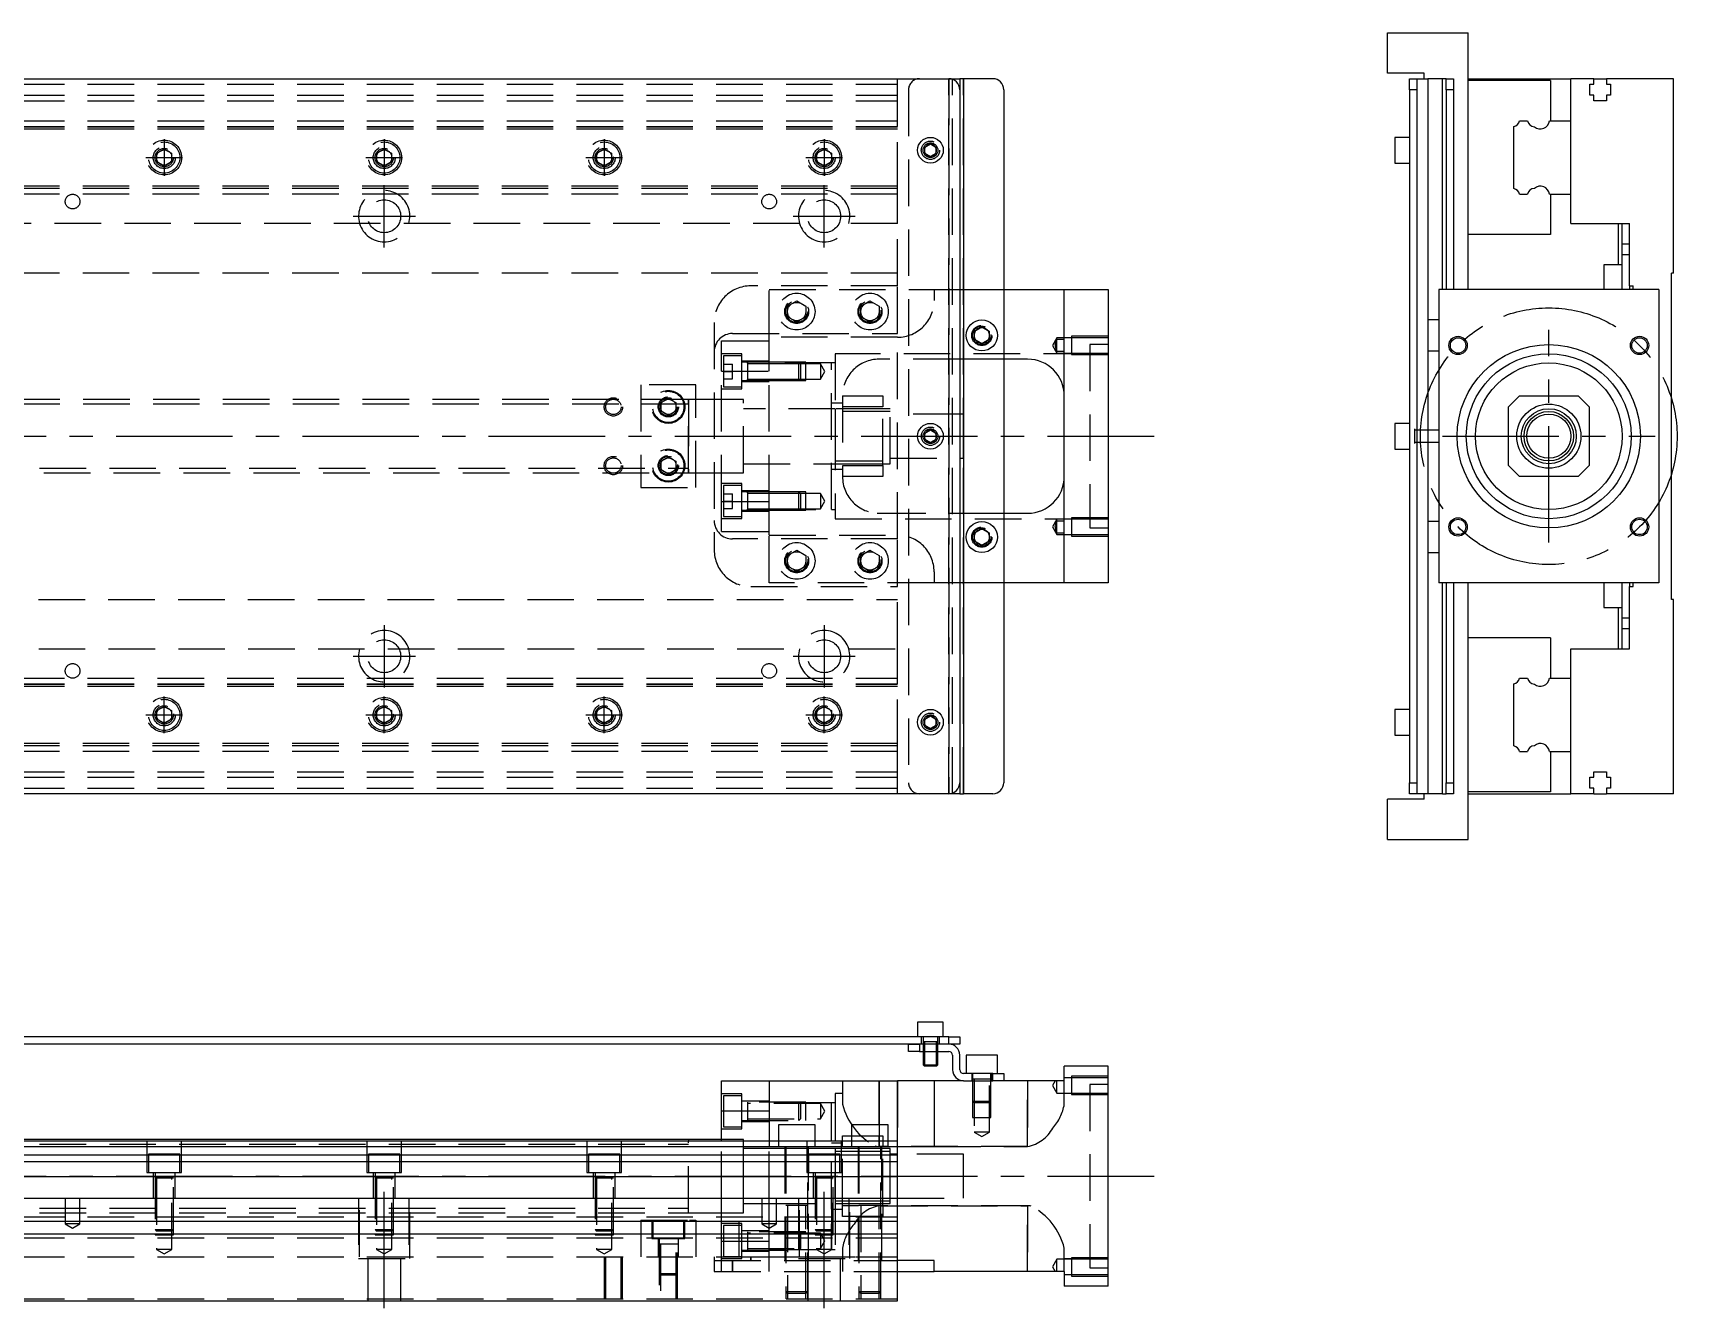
# Model space of a CAD drawing. Extents: x -13 to 870, y -272 to 112.
# Drawn here: x 421.2 to 869.7, y -237.8 to 110 of the extents above; entities that cross this region are included whole.
import ezdxf

# ---------------------------------------------------------------- set-up
doc = ezdxf.new("R2010")
doc.units = 0
doc.linetypes.add('CENTER', pattern=[50.8, 31.75, -6.35, 6.35, -6.35])
doc.linetypes.add('DASHED', pattern=[19.05, 12.7, -6.35])
doc.layers.get('0').update_dxf_attribs({"linetype": 'CONTINUOUS'})
doc.layers.add('CENTER', color=1, linetype='CENTER')

msp = doc.modelspace()

# ---------------------------------------------------------------- linework, layer by layer
at = {"color": 7, "linetype": 'CONTINUOUS'}
for p, q in [((790.65, 110), (812.65, 110)), ((790.65, 99), (790.65, 110)), ((812.65, 40), (812.65, 110)), ((800.65, 99), (790.65, 99)), ((800.65, 97.5), (800.65, 99)), ((3, 97.5), (671, 97.5)), ((671, 97.5), (674, 97.5)), ((674, 97.5), (674, 94.5)), ((675, 97.5), (674, 97.5)), ((674, 94.5), (674, -94.5)), ((675, 97.5), (675, -97.5)), ((683, 97.5), (675, 97.5)), ((686, 94.5), (686, -94.5)), ((796.65, 97.5), (798.65, 97.5)), ((796.65, 94.5), (796.65, 97.5)), ((798.65, 94.5), (796.65, 94.5)), ((796.65, 94.5), (796.65, -94.5)), ((798.65, 97.5), (801.65, 97.5)), ((798.65, 97.5), (798.65, 94.5)), ((798.65, 94.5), (798.65, -94.5)), ((801.65, 97.5), (801.65, 31.75)), ((805.65, 97.5), (801.65, 97.5)), ((805.65, 40), (805.65, 97.5)), ((806.65, 97.5), (805.65, 97.5)), ((806.65, 94.5), (806.65, 97.5)), ((806.65, 97.5), (808.65, 97.5)), ((808.65, 94.5), (806.65, 94.5)), ((806.65, 94.5), (806.65, 40)), ((808.65, 97.5), (808.65, 94.5)), ((808.65, 94.5), (808.65, 40)), ((812.65, 97.5), (840.65, 97.5)), ((835.15, 97), (812.65, 97)), ((835.15, 97), (835.15, 86)), ((840.65, 86), (840.65, 97.5)), ((846.95, 97.5), (840.65, 97.5)), ((845.8, 96), (846.95, 96)), ((845.8, 93), (845.8, 96)), ((846.95, 97.5), (850.35, 97.5)), ((846.95, 96), (846.95, 97.5)), ((850.35, 97.5), (850.35, 96)), ((868.65, 97.5), (850.35, 97.5)), ((850.35, 96), (851.5, 96)), ((851.5, 96), (851.5, 93)), ((868.65, 44.5), (868.65, 97.5)), ((846.95, 93), (845.8, 93)), ((846.95, 91.5), (846.95, 93)), ((850.35, 91.5), (846.95, 91.5)), ((850.35, 93), (850.35, 91.5)), ((851.5, 93), (850.35, 93)), ((826.689608, 86), (828.810392, 86)), ((834.831934, 86), (840.65, 86)), ((840.65, 66), (840.65, 86)), ((840.65, 66), (840.65, 86)), ((792.65, 81.5), (792.65, 78)), ((796.65, 81.5), (792.65, 81.5)), ((825.15, 67.539608), (825.15, 84.460392)), ((664.5, 78.866026), (666, 79.73205)), ((664.5, 77.133974), (664.5, 78.866026)), ((666, 76.26795), (664.5, 77.133974)), ((666, 79.73205), (667.5, 78.866026)), ((667.5, 77.133974), (666, 76.26795)), ((667.5, 78.866026), (667.5, 77.133974)), ((792.65, 78), (792.65, 74.5)), ((792.65, 74.5), (796.65, 74.5)), ((826.689608, 66), (828.810392, 66)), ((834.831934, 66), (840.65, 66)), ((835.15, 66), (835.15, 55)), ((840.65, 58), (840.65, 66)), ((835.15, 55), (812.65, 55)), ((840.65, 58), (856.65, 58)), ((853.65, 46.75), (853.65, 58)), ((854.65, 52.5), (854.65, 58)), ((856.65, 41), (856.65, 58)), ((854.65, 49.5), (854.65, 52.5)), ((854.65, 52.5), (856.65, 52.5)), ((856.65, 49.5), (854.65, 49.5)), ((854.65, 40), (854.65, 49.5)), ((849.65, 46.75), (849.65, 42.5)), ((854.65, 46.75), (849.65, 46.75)), ((849.65, 42.5), (849.65, 40)), ((856.65, 41), (857.65, 41)), ((856.65, 41), (856.65, 40)), ((857.65, 40), (857.65, 41)), ((868.65, 44.5), (868.15, 44.5)), ((868.15, -44.5), (868.15, 44.5)), ((686, 40), (702.5, 40)), ((702.5, 40), (714.5, 40)), ((702.5, -40), (702.5, 40)), ((714.5, 40), (714.5, -40)), ((804.65, 40), (804.65, -40)), ((864.65, 40), (804.65, 40)), ((864.65, 40), (864.65, -40)), ((801.65, 31.75), (801.65, 27.5)), ((804.65, 31.75), (801.65, 31.75)), ((678, 28.6547), (680, 29.809402)), ((678, 26.3453), (678, 28.6547)), ((680, 29.809402), (682, 28.6547)), ((682, 28.6547), (682, 26.3453)), ((801.65, 27.5), (801.65, 23.25)), ((680, 25.190598), (678, 26.3453)), ((682, 26.3453), (680, 25.190598)), ((801.65, 23.25), (801.65, -23.25)), ((801.65, 23.25), (804.65, 23.25)), ((692.5, 21), (686, 21)), ((826.65, 11), (823.65, 8)), ((826.65, 11), (842.65, 11)), ((845.65, 8), (842.65, 11)), ((823.65, -8), (823.65, 8)), ((845.65, 8), (845.65, -8)), ((664.5, 0.866026), (666, 1.73205)), ((664.5, -0.866026), (664.5, 0.866026)), ((666, 1.73205), (667.5, 0.866026)), ((667.5, 0.866026), (667.5, -0.866026)), ((792.65, 3.5), (792.65, 0)), ((796.65, 3.5), (792.65, 3.5)), ((798.05, 2.000006), (798.05, 1.41499)), ((798.05, 2.000006), (798.05, 0)), ((798.05, 2.000006), (798.05, -2.000006)), ((798.64998, 1.65), (798.05, 1.65)), ((798.05, 1.41499), (798.05, 0)), ((800.65, 1.65), (798.65, 1.65)), ((804.65, 1.65), (800.65002, 1.65)), ((666, -1.73205), (664.5, -0.866026)), ((667.5, -0.866026), (666, -1.73205)), ((792.65, 0), (792.65, -3.5)), ((792.65, -3.5), (796.65, -3.5)), ((798.05, 0), (798.05, -1.413444)), ((798.05, -1.413444), (798.05, -2.000006)), ((798.05, -1.65), (798.64998, -1.65)), ((798.65, -1.65), (800.65, -1.65)), ((800.65002, -1.65), (804.65, -1.65)), ((823.65, -8), (826.65, -11)), ((842.65, -11), (845.65, -8)), ((842.65, -11), (826.65, -11)), ((686, -21), (692.5, -21)), ((678, -26.3453), (680, -25.190598)), ((678, -28.6547), (678, -26.3453)), ((680, -25.190598), (682, -26.3453)), ((682, -26.3453), (682, -28.6547)), ((801.65, -23.25), (801.65, -27.5)), ((804.65, -23.25), (801.65, -23.25)), ((680, -29.809402), (678, -28.6547)), ((682, -28.6547), (680, -29.809402)), ((801.65, -27.5), (801.65, -31.75)), ((801.65, -31.75), (801.65, -97.5)), ((801.65, -31.75), (804.65, -31.75)), ((702.5, -40), (686, -40)), ((714.5, -40), (702.5, -40)), ((864.65, -40), (804.65, -40)), ((805.65, -97.5), (805.65, -40)), ((806.65, -40), (806.65, -94.5)), ((808.65, -40), (808.65, -94.5)), ((812.65, -110), (812.65, -40)), ((849.65, -40), (849.65, -42.5)), ((854.65, -49.5), (854.65, -40)), ((856.65, -40), (856.65, -41)), ((857.65, -41), (857.65, -40)), ((849.65, -42.5), (849.65, -46.75)), ((856.65, -58), (856.65, -41)), ((856.65, -41), (857.65, -41)), ((868.65, -44.5), (868.15, -44.5)), ((868.65, -97.5), (868.65, -44.5)), ((849.65, -46.75), (854.65, -46.75)), ((853.65, -58), (853.65, -46.75)), ((854.65, -49.5), (856.65, -49.5)), ((854.65, -52.5), (854.65, -49.5)), ((856.65, -52.5), (854.65, -52.5)), ((854.65, -58), (854.65, -52.5)), ((835.15, -55), (812.65, -55)), ((835.15, -55), (835.15, -66)), ((840.65, -66), (840.65, -58)), ((840.65, -58), (856.65, -58)), ((826.689608, -66), (828.810392, -66)), ((834.831934, -66), (840.65, -66)), ((840.65, -86), (840.65, -66)), ((840.65, -86), (840.65, -66)), ((825.15, -84.460392), (825.15, -67.539608)), ((792.65, -74.5), (792.65, -78)), ((796.65, -74.5), (792.65, -74.5)), ((664.5, -77.133974), (666, -76.26795)), ((664.5, -78.866026), (664.5, -77.133974)), ((666, -79.73205), (664.5, -78.866026)), ((666, -76.26795), (667.5, -77.133974)), ((667.5, -78.866026), (666, -79.73205)), ((667.5, -77.133974), (667.5, -78.866026)), ((792.65, -78), (792.65, -81.5)), ((792.65, -81.5), (796.65, -81.5)), ((826.689608, -86), (828.810392, -86)), ((834.831934, -86), (840.65, -86)), ((835.15, -86), (835.15, -97)), ((840.65, -97.5), (840.65, -86)), ((845.8, -93), (846.95, -93)), ((845.8, -96), (845.8, -93)), ((846.95, -91.5), (850.35, -91.5)), ((846.95, -93), (846.95, -91.5)), ((850.35, -91.5), (850.35, -93)), ((850.35, -93), (851.5, -93)), ((851.5, -93), (851.5, -96)), ((671, -97.5), (3, -97.5)), ((674, -97.5), (671, -97.5)), ((674, -94.5), (674, -97.5)), ((674, -97.5), (675, -97.5)), ((683, -97.5), (675, -97.5)), ((796.65, -94.5), (798.65, -94.5)), ((796.65, -97.5), (796.65, -94.5)), ((798.65, -97.5), (796.65, -97.5)), ((798.65, -94.5), (798.65, -97.5)), ((801.65, -97.5), (798.65, -97.5)), ((800.65, -99), (800.65, -97.5)), ((805.65, -97.5), (801.65, -97.5)), ((805.65, -97.5), (806.65, -97.5)), ((806.65, -97.5), (806.65, -94.5)), ((806.65, -94.5), (808.65, -94.5)), ((808.65, -97.5), (806.65, -97.5)), ((808.65, -94.5), (808.65, -97.5)), ((835.15, -97), (812.65, -97)), ((812.65, -97.5), (840.65, -97.5)), ((846.95, -97.5), (840.65, -97.5)), ((846.95, -96), (845.8, -96)), ((846.95, -97.5), (846.95, -96)), ((846.95, -97.5), (850.35, -97.5)), ((850.35, -96), (850.35, -97.5)), ((851.5, -96), (850.35, -96)), ((868.65, -97.5), (850.35, -97.5)), ((790.65, -110), (790.65, -99)), ((800.65, -99), (790.65, -99)), ((790.65, -110), (812.65, -110)), ((669.5, -159.79), (662.5, -159.79)), ((662.5, -159.79), (662.5, -163.79)), ((669.5, -163.79), (669.5, -159.79)), ((671, -163.79), (412, -163.79)), ((663, -165.79), (412, -165.79)), ((660, -167.79), (660, -165.79)), ((663, -165.79), (663, -167.79)), ((671, -165.79), (663, -165.79)), ((671, -165.79), (663, -165.79)), ((671, -165.79), (671, -163.79)), ((671, -163.79), (674, -163.79)), ((674, -165.79), (671, -165.79)), ((674, -163.79), (674, -165.79)), ((663, -167.79), (660, -167.79)), ((663, -167.79), (671, -167.79)), ((664, -167.79002), (664, -171.44)), ((664.35, -167.79002), (664.35, -171.79)), ((667.65, -171.79), (667.65, -167.79002)), ((668, -171.44), (668, -167.79002)), ((672, -168.79), (672, -172.79)), ((674, -172.79), (674, -168.79)), ((684.25, -168.79), (675.75, -168.79)), ((675.75, -168.79), (675.75, -173.79)), ((684.25, -173.79), (684.25, -168.79)), ((664, -171.44), (668, -171.44)), ((664, -171.44), (664.35, -171.79)), ((667.65, -171.79), (664.35, -171.79)), ((667.65, -171.79), (668, -171.44)), ((683, -173.79), (675, -173.79)), ((683, -175.79), (683, -173.79)), ((683, -173.79), (686, -173.79)), ((686, -173.79), (686, -175.79)), ((702.5, -175.79), (702.5, -171.79)), ((714.5, -171.79), (702.5, -171.79)), ((714.5, -231.79), (714.5, -171.79)), ((609, -184.00658), (609, -175.79)), ((609, -175.79), (622, -175.79)), ((622, -175.79), (657, -175.79)), ((622, -175.79), (622, -192.29)), ((657, -192.29), (657, -175.79)), ((667, -175.79), (657, -175.79)), ((675, -175.79), (667, -175.79)), ((667, -175.79), (667, -193.79)), ((675, -175.79), (683, -175.79)), ((686, -175.79), (683, -175.79)), ((702.5, -175.79), (686, -175.79)), ((609, -184.00658), (622, -184.00658)), ((609, -192.29), (609, -184.00658)), ((634.5, -187.79), (624.5, -187.79)), ((624.5, -187.79), (624.5, -192.29)), ((634.5, -192.29), (634.5, -187.79)), ((654.5, -187.79), (644.5, -187.79)), ((644.5, -187.79), (644.5, -192.29)), ((654.5, -192.29), (654.5, -187.79)), ((600, -191.79), (411.5, -191.79)), ((657, -192.29), (411.5, -192.29)), ((600, -191.79), (599.995, -191.79)), ((600, -191.789994), (600, -192.29)), ((609, -191.79), (600, -191.79)), ((600.005, -191.79), (600, -191.79)), ((657, -235.79), (657, -192.29)), ((657, -193.829608), (411.5, -193.829608)), ((411.5, -195.950392), (657, -195.950392)), ((640, -194.289994), (640, -209.290006)), ((642, -195.04), (640, -195.04)), ((646.5, -195.04), (642, -195.04)), ((652.5, -195.04), (646.5, -195.04)), ((653, -195.04), (652.5, -195.04)), ((655, -195.04), (653, -195.04)), ((667, -193.79), (657, -193.79)), ((657, -197.860532), (411.5, -197.860532)), ((640, -201.79), (640, -209.290006)), ((657, -201.971934), (411.5, -201.971934)), ((17, -207.79), (657, -207.79)), ((640, -208.54), (655, -208.54)), ((17, -214.09), (657, -214.09)), ((17, -217.49), (657, -217.49)), ((627, -217.36767), (626.5, -217.36767)), ((667, -224.79), (657, -224.79)), ((657, -227.79), (667, -227.79)), ((667, -227.79), (667, -224.79)), ((702.5, -227.79), (667, -227.79)), ((702.5, -227.79), (702.5, -231.79)), ((714.5, -231.79), (702.5, -231.79)), ((17, -235.79), (657, -235.79))]:
    msp.add_line(p, q, dxfattribs=at)
at = {"color": 3, "linetype": 'DASHED'}
for p, q in [((17, 96), (657, 96)), ((657, 86), (657, 97.5)), ((660, 94.5), (660, -94.5)), ((671, -97.5), (671, 97.5)), ((671, 97.5), (671, -97.5)), ((672, -97.5), (672, 97.5)), ((675, -97.5), (675, 97.5)), ((17, 93), (657, 93)), ((17, 91.5), (657, 91.5)), ((17, 86), (657, 86)), ((657, 84.460392), (657, 86)), ((17, 84.460392), (657, 84.460392)), ((17, 84.403994), (657, 84.403994)), ((17, 83.8), (657, 83.8)), ((657, 67.539608), (657, 84.460392)), ((454.5, 76), (454.534018, 76.411016)), ((455, 77.1547), (457, 78.309402)), ((455, 74.8453), (455, 77.1547)), ((457, 78.309402), (459, 77.1547)), ((459, 77.1547), (459, 74.8453)), ((514.5, 76), (514.534018, 76.411016)), ((515, 77.1547), (517, 78.309402)), ((515, 74.8453), (515, 77.1547)), ((517, 78.309402), (519, 77.1547)), ((519, 77.1547), (519, 74.8453)), ((575, 77.1547), (577, 78.309402)), ((575, 74.8453), (575, 77.1547)), ((577, 78.309402), (579, 77.1547)), ((579, 77.1547), (579, 74.8453)), ((579.483582, 76.286038), (579.5, 76)), ((634.5, 76), (634.534018, 76.411016)), ((635, 77.1547), (637, 78.309402)), ((635, 74.8453), (635, 77.1547)), ((637, 78.309402), (639, 77.1547)), ((639, 77.1547), (639, 74.8453)), ((667.973226, 78.326156), (668, 78)), ((457, 73.690598), (455, 74.8453)), ((459, 74.8453), (457, 73.690598)), ((517, 73.690598), (515, 74.8453)), ((519, 74.8453), (517, 73.690598)), ((577, 73.690598), (575, 74.8453)), ((579, 74.8453), (577, 73.690598)), ((637, 73.690598), (635, 74.8453)), ((639, 74.8453), (637, 73.690598)), ((657, 68.2), (17, 68.2)), ((657, 67.596006), (17, 67.596006)), ((657, 67.539608), (17, 67.539608)), ((657, 66), (657, 67.539608)), ((657, 66), (17, 66)), ((657, 58), (657, 66)), ((630.291796, 58), (403.708204, 58)), ((657, 58), (643.708204, 58)), ((657, 41), (657, 58)), ((657, 44.5), (22.640312, 44.5)), ((657, 41), (617, 41)), ((657, 28), (657, 41)), ((622, 27), (622, 40)), ((622, 40), (667, 40)), ((627, 35.443376), (629.5, 36.886752)), ((629.5, 36.886752), (632, 35.443376)), ((647, 35.443376), (649.5, 36.886752)), ((649.5, 36.886752), (652, 35.443376)), ((667, 40), (667, 37)), ((667, 40), (674, 40)), ((674, 40), (686, 40)), ((626.5, 34), (626.520026, 34.346056)), ((627, 32.556624), (627, 35.443376)), ((629.5, 31.113248), (627, 32.556624)), ((632, 32.556624), (629.5, 31.113248)), ((632, 35.443376), (632, 32.556624)), ((647, 32.556624), (647, 35.443376)), ((649.5, 31.113248), (647, 32.556624)), ((652, 32.556624), (649.5, 31.113248)), ((652, 35.443376), (652, 32.556624)), ((652.477798, 34.364306), (652.5, 34)), ((607, 31), (607, -31)), ((612, 28), (657, 28)), ((657, 27), (622, 27)), ((622, 17.78342), (622, 27)), ((657, -28), (657, 28)), ((682.483582, 27.786038), (682.5, 27.5)), ((704.5, 27.248732), (704.5, 22.248742)), ((714.5, 27.248732), (704.5, 27.248732)), ((609, 17.78342), (609, 26)), ((609, 26), (622, 26)), ((614.5, 22.42767), (609, 22.42767)), ((614.5, 12.92767), (614.5, 22.42767)), ((622, 17.78342), (622, 26)), ((640, 22.5), (640, -22.5)), ((709.5, 22.5), (640, 22.5)), ((700.5, 26.848738), (699.287564, 24.748738)), ((699.287564, 24.748738), (700.5, 22.648738)), ((700.016436, 24.911344), (700.060666, 25.226886)), ((700.060666, 25.226886), (700.163852, 25.611128)), ((700.163852, 25.611128), (700.302956, 25.985522)), ((700.302956, 25.985522), (700.5, 26.435254)), ((704.5, 26.848738), (700.5, 26.848738)), ((700.5, 26.435254), (700.5, 26.848738)), ((700.5, 23.06222), (700.5, 26.435794)), ((700.5, 26.435254), (702.5, 26.435254)), ((700.5, 22.648738), (700.5, 23.06222)), ((702.5, 23.06222), (700.5, 23.06222)), ((700.5, 22.648738), (704.5, 22.648738)), ((714.5, 26.848738), (704.5, 26.848738)), ((704.5, 22.648738), (714.5, 22.648738)), ((709.5, 25), (709.5, -25)), ((714.5, 25), (709.5, 25)), ((609.5, 21.92767), (609.5, 13.42767)), ((614.5, 21.92767), (609.5, 21.92767)), ((609.5, 19.67767), (612, 19.67767)), ((612, 17.67767), (612, 19.67767)), ((622, 20.42767), (614.5, 20.42767)), ((616.105, 20.17767), (614.5, 20.17767)), ((621.99998, 20.17767), (616.095, 20.17767)), ((616.1, 20.177674), (616.1, 15.177664)), ((616.1, 20.177674), (616.1, 15.177664)), ((616.1, 20.177674), (616.1, 15.177664)), ((616.1, 20.17767), (616.1, 19.92022)), ((616.1, 19.920202), (616.1, 20.17767)), ((616.1, 19.92022), (616.1, 15.435068)), ((621.99998, 19.77767), (616.1, 19.77767)), ((630.1, 20.17767), (622, 20.17767)), ((630.1, 20.177664), (622, 20.177664)), ((639, 20), (622, 20)), ((639, 20), (622, 20)), ((630.5, 19.77767), (622, 19.77767)), ((630.5, 19.77767), (622, 19.77767)), ((630.1, 15.17767), (630.1, 20.17767)), ((630.5, 19.77767), (630.1, 20.17767)), ((632, 20.177664), (630.10002, 20.177664)), ((630.5, 19.77767), (630.5, 15.57767)), ((632, 19.77767), (630.50002, 19.77767)), ((632, 15.177674), (632, 20.177664)), ((636, 19.77767), (632, 19.77767)), ((636, 19.77767), (636, 15.57767)), ((637.212436, 17.67767), (636, 19.77767)), ((639, -20), (639, 20)), ((640, 20), (639, 20)), ((674, 21), (652, 21)), ((686, 21), (674, 21)), ((704.5, 22.248742), (714.5, 22.248742)), ((602, 14), (587, 14)), ((587, 14), (587, -14)), ((602, -14), (602, 14)), ((609, -17.78342), (609, 17.78342)), ((609, 17.78342), (622, 17.78342)), ((609.5, 17.67767), (612, 17.67767)), ((609.5, 15.67767), (612, 15.67767)), ((612, 15.67767), (612, 17.67767)), ((614.5, 15.17767), (616.105, 15.17767)), ((614.5, 14.92767), (622, 14.92767)), ((616.095, 15.17767), (621.99998, 15.17767)), ((616.1, 15.57767), (621.99998, 15.57767)), ((616.1, 15.17767), (616.1, 15.435118)), ((616.1, 15.435068), (616.1, 15.17767)), ((622, -17.78342), (622, 17.78342)), ((622, -17.78342), (622, 17.78342)), ((622, 15.57767), (630.5, 15.57767)), ((622, 15.57767), (630.5, 15.57767)), ((622, 15.177674), (630.1, 15.177674)), ((622, 15.17767), (630.1, 15.17767)), ((630.1, 15.17767), (630.5, 15.57767)), ((630.10002, 15.177674), (632, 15.177674)), ((630.50002, 15.57767), (632, 15.57767)), ((632, 15.57767), (636, 15.57767)), ((636, 15.57767), (637.212436, 17.67767)), ((600.005, 10), (367.00002, 10)), ((592.5, 9.1547), (594.5, 10.309402)), ((592.5, 6.8453), (592.5, 9.1547)), ((594.5, 10.309402), (596.5, 9.1547)), ((596.5, 9.1547), (596.5, 6.8453)), ((609, 10), (599.995, 10)), ((600, 10.000006), (600, -10.000006)), ((600, 10.000006), (600, -10.000006)), ((600, -10), (600, 10)), ((600, 10), (600, 8.95261)), ((609, 12.92767), (614.5, 12.92767)), ((615, 10), (609, 10)), ((615, 10), (609, 10)), ((609.5, 13.42767), (614.5, 13.42767)), ((615, -10), (615, 10)), ((615, -10), (615, 10)), ((642, 9), (639, 9)), ((642, 11), (653, 11)), ((642, 11), (642, -11)), ((653, 11), (653, 8)), ((600, 8.75), (42, 8.75)), ((592, 8), (592.018502, 8.303588)), ((594.5, 5.690598), (592.5, 6.8453)), ((596.5, 6.8453), (594.5, 5.690598)), ((640.005, 7.5), (615, 7.5)), ((639.995, 7.5), (615, 7.5)), ((653, 7.5), (639.995, 7.5)), ((640.005, 7.5), (639.995, 7.5)), ((640, 7.500006), (640, -7.500006)), ((655, 6.75), (640, 6.75)), ((653, 7.5), (640.005, 7.5)), ((653, 8), (642, 8)), ((653, -8), (653, 8)), ((655, 7.5), (653, 7.5)), ((655, -7.5), (655, 7.5)), ((674, 6), (655, 6)), ((675, 6), (674, 6)), ((675, -6), (675, 6)), ((664, 0), (664.030168, 0.346066)), ((42, -8.75), (600, -8.75)), ((592.5, -6.8453), (594.5, -5.690598)), ((592.5, -9.1547), (592.5, -6.8453)), ((594.5, -5.690598), (596.5, -6.8453)), ((596.5, -6.8453), (596.5, -9.1547)), ((596.983582, -7.713962), (597, -8)), ((600, -8.95261), (600, -9.999498)), ((615, -7.5), (640.005, -7.5)), ((615, -7.5), (639.995, -7.5)), ((639.995, -7.5), (653, -7.5)), ((639.995, -7.5), (640.005, -7.5)), ((640, -6.75), (655, -6.75)), ((640.005, -7.5), (653, -7.5)), ((642, -8), (653, -8)), ((653, -7.5), (655, -7.5)), ((653, -8), (653, -11)), ((655, -6), (674, -6)), ((674, -6), (675, -6)), ((367.00002, -10), (600.005, -10)), ((594.5, -10.309402), (592.5, -9.1547)), ((596.5, -9.1547), (594.5, -10.309402)), ((599.995, -10), (609, -10)), ((600, -9.999498), (600, -10)), ((609, -10), (615, -10)), ((609, -10), (615, -10)), ((614.5, -12.92767), (609, -12.92767)), ((609.5, -13.42767), (609.5, -21.92767)), ((614.5, -13.42767), (609.5, -13.42767)), ((614.5, -22.42767), (614.5, -12.92767)), ((639, -9), (642, -9)), ((653, -11), (642, -11)), ((587, -14), (602, -14)), ((609, -17.78342), (622, -17.78342)), ((609, -26), (609, -17.78342)), ((609.5, -15.67767), (612, -15.67767)), ((609.5, -17.67767), (612, -17.67767)), ((612, -17.67767), (612, -15.67767)), ((612, -19.67767), (612, -17.67767)), ((622, -14.92767), (614.5, -14.92767)), ((616.105, -15.17767), (614.5, -15.17767)), ((621.99998, -15.17767), (616.095, -15.17767)), ((616.1, -15.177664), (616.1, -20.177674)), ((616.1, -15.177664), (616.1, -20.177674)), ((616.1, -15.17767), (616.1, -15.435118)), ((616.1, -15.435136), (616.1, -15.17767)), ((616.1, -15.435118), (616.1, -19.920272)), ((621.99998, -15.57767), (616.1, -15.57767)), ((630.1, -15.17767), (622, -15.17767)), ((630.1, -15.177674), (622, -15.177674)), ((630.5, -15.57767), (622, -15.57767)), ((630.5, -15.57767), (622, -15.57767)), ((622, -26), (622, -17.78342)), ((622, -27), (622, -17.78342)), ((630.1, -20.17767), (630.1, -15.17767)), ((630.5, -15.57767), (630.1, -15.17767)), ((632, -15.177674), (630.10002, -15.177674)), ((630.5, -15.57767), (630.5, -19.77767)), ((632, -15.57767), (630.50002, -15.57767)), ((632, -20.177664), (632, -15.177674)), ((636, -15.57767), (632, -15.57767)), ((636, -15.57767), (636, -19.77767)), ((637.212436, -17.67767), (636, -15.57767)), ((636, -19.77767), (637.212436, -17.67767)), ((609.5, -19.67767), (612, -19.67767)), ((609.5, -21.92767), (614.5, -21.92767)), ((614.5, -20.17767), (616.105, -20.17767)), ((614.5, -20.42767), (622, -20.42767)), ((616.095, -20.17767), (621.99998, -20.17767)), ((616.1, -19.77767), (621.99998, -19.77767)), ((616.1, -20.17767), (616.1, -19.92022)), ((616.1, -19.920272), (616.1, -20.17767)), ((622, -19.77767), (630.5, -19.77767)), ((622, -19.77767), (630.5, -19.77767)), ((622, -20), (639, -20)), ((622, -20), (639, -20)), ((622, -20.177664), (630.1, -20.177664)), ((622, -20.17767), (630.1, -20.17767)), ((630.1, -20.17767), (630.5, -19.77767)), ((630.10002, -20.177664), (632, -20.177664)), ((630.50002, -19.77767), (632, -19.77767)), ((632, -19.77767), (636, -19.77767)), ((639, -20), (640, -20)), ((651.477666, -20.98635), (652, -21)), ((652, -21), (674, -21)), ((674, -21), (686, -21)), ((704.5, -22.248742), (704.5, -27.248732)), ((714.5, -22.248742), (704.5, -22.248742)), ((609, -22.42767), (614.5, -22.42767)), ((609, -26), (622, -26)), ((640, -22.5), (709.5, -22.5)), ((700.5, -22.648738), (699.287564, -24.748738)), ((699.287564, -24.748738), (700.5, -26.848738)), ((700.016436, -24.586132), (700.060666, -24.27059)), ((700.060666, -24.27059), (700.163852, -23.886348)), ((700.163852, -23.886348), (700.302956, -23.511954)), ((700.302956, -23.511954), (700.5, -23.06222)), ((704.5, -22.648738), (700.5, -22.648738)), ((700.5, -23.06222), (700.5, -22.648738)), ((700.5, -26.435254), (700.5, -23.06168)), ((700.5, -23.06222), (702.5, -23.06222)), ((700.5, -26.848738), (700.5, -26.435254)), ((702.5, -26.435254), (700.5, -26.435254)), ((700.5, -26.848738), (704.5, -26.848738)), ((714.5, -22.648738), (704.5, -22.648738)), ((704.5, -26.848738), (714.5, -26.848738)), ((709.5, -25), (714.5, -25)), ((657, -28), (612, -28)), ((622, -27), (657, -27)), ((622, -40), (622, -27)), ((627, -32.556624), (629.5, -31.113248)), ((629.5, -31.113248), (632, -32.556624)), ((647, -32.556624), (649.5, -31.113248)), ((649.5, -31.113248), (652, -32.556624)), ((657, -41), (657, -28)), ((682.483582, -27.213962), (682.5, -27.5)), ((704.5, -27.248732), (714.5, -27.248732)), ((627, -35.443376), (627, -32.556624)), ((629.5, -36.886752), (627, -35.443376)), ((632, -35.443376), (629.5, -36.886752)), ((632, -32.556624), (632, -35.443376)), ((632.477798, -33.635694), (632.5, -34)), ((647, -35.443376), (647, -32.556624)), ((649.5, -36.886752), (647, -35.443376)), ((652, -35.443376), (649.5, -36.886752)), ((652, -32.556624), (652, -35.443376)), ((652.477798, -33.635694), (652.5, -34)), ((667, -40), (622, -40)), ((667, -37), (667, -40)), ((674, -40), (667, -40)), ((686, -40), (674, -40)), ((22.640312, -44.5), (657, -44.5)), ((617, -41), (657, -41)), ((657, -58), (657, -41)), ((403.708204, -58), (630.291796, -58)), ((643.708204, -58), (657, -58)), ((657, -66), (657, -58)), ((17, -66), (657, -66)), ((657, -67.539608), (657, -66)), ((17, -67.539608), (657, -67.539608)), ((17, -67.596006), (657, -67.596006)), ((17, -68.2), (657, -68.2)), ((657, -84.460392), (657, -67.539608)), ((455, -74.8453), (457, -73.690598)), ((455, -77.1547), (455, -74.8453)), ((457, -73.690598), (459, -74.8453)), ((459, -74.8453), (459, -77.1547)), ((459.483582, -75.713962), (459.5, -76)), ((515, -74.8453), (517, -73.690598)), ((515, -77.1547), (515, -74.8453)), ((517, -73.690598), (519, -74.8453)), ((519, -74.8453), (519, -77.1547)), ((519.483582, -75.713962), (519.5, -76)), ((574.5, -76), (574.534018, -75.588984)), ((575, -74.8453), (577, -73.690598)), ((575, -77.1547), (575, -74.8453)), ((577, -73.690598), (579, -74.8453)), ((579, -74.8453), (579, -77.1547)), ((635, -74.8453), (637, -73.690598)), ((635, -77.1547), (635, -74.8453)), ((637, -73.690598), (639, -74.8453)), ((639, -74.8453), (639, -77.1547)), ((639.483582, -75.713962), (639.5, -76)), ((457, -78.309402), (455, -77.1547)), ((459, -77.1547), (457, -78.309402)), ((517, -78.309402), (515, -77.1547)), ((519, -77.1547), (517, -78.309402)), ((577, -78.309402), (575, -77.1547)), ((579, -77.1547), (577, -78.309402)), ((637, -78.309402), (635, -77.1547)), ((639, -77.1547), (637, -78.309402)), ((667.973226, -77.673844), (668, -78)), ((657, -83.8), (17, -83.8)), ((657, -84.403994), (17, -84.403994)), ((657, -84.460392), (17, -84.460392)), ((657, -86), (657, -84.460392)), ((657, -86), (17, -86)), ((657, -97.5), (657, -86)), ((17, -91.5), (657, -91.5)), ((17, -93), (657, -93)), ((17, -96), (657, -96)), ((660, -165.79), (663, -165.79)), ((663.5, -163.79), (663.5, -165.79)), ((668.000006, -165.19), (663.999994, -165.19)), ((668.000006, -165.19), (663.999994, -165.19)), ((668.000006, -165.19), (663.999994, -165.19)), ((664, -163.79), (664, -167.79)), ((664.35, -165.19), (664.35, -167.79)), ((667.65, -167.79), (667.65, -165.19)), ((668, -167.79), (668, -163.79)), ((668.5, -165.79), (668.5, -163.79)), ((677.25, -173.79), (677.25, -175.79)), ((677.500006, -173.79), (677.500006, -185.79)), ((682.499994, -185.79), (682.499994, -173.79)), ((682.75, -175.79), (682.75, -173.79)), ((704.5, -174.541268), (704.5, -179.541258)), ((714.5, -174.541268), (704.5, -174.541268)), ((614.5, -179.36233), (609, -179.36233)), ((614.5, -188.86233), (614.5, -179.36233)), ((640, -179.29), (640, -200.79)), ((642, -179.29), (640, -179.29)), ((642, -175.79), (642, -182.162214)), ((652, -187.79), (652, -175.79)), ((652, -175.79), (652, -187.79)), ((657, -175.79), (657, -192.29)), ((682.500006, -175.39), (677.499994, -175.39)), ((677.9, -175.39), (677.9, -189.79)), ((682.1, -189.79), (682.1, -175.39)), ((692.5, -175.79), (692.5, -193.712252)), ((692.5, -193.712252), (692.5, -175.79)), ((700.009982, -175.79), (699.287564, -177.041262)), ((699.287564, -177.041262), (700.5, -179.141262)), ((700.5, -179.141262), (700.5, -175.79)), ((700.5, -179.141262), (704.5, -179.141262)), ((704.5, -174.941262), (702.5, -174.941262)), ((702.5, -182.162214), (702.5, -175.79)), ((709.5, -179.29), (702.5, -179.29)), ((714.5, -174.941262), (704.5, -174.941262)), ((704.5, -179.141262), (714.5, -179.141262)), ((709.5, -176.79), (709.5, -226.79)), ((714.5, -176.79), (709.5, -176.79)), ((609.5, -179.86233), (609.5, -184.11233)), ((614.5, -179.86233), (609.5, -179.86233)), ((622, -181.36233), (614.5, -181.36233)), ((632, -181.612336), (614.5, -181.612336)), ((616.1, -181.61233), (616.1, -186.61233)), ((636, -182.01233), (616.1, -182.01233)), ((639, -181.79), (622, -181.79)), ((630.1, -184.11233), (630.1, -181.61233)), ((630.5, -182.01233), (630.1, -181.61233)), ((630.5, -182.01233), (630.5, -184.11233)), ((632, -186.612326), (632, -181.612336)), ((636, -182.01233), (636, -184.11233)), ((637.212436, -184.11233), (636, -182.01233)), ((639, -192.29), (639, -181.79)), ((640, -181.79), (639, -181.79)), ((677.5, -181.39), (682.5, -181.39)), ((677.5, -181.39), (677.9, -181.79)), ((682.1, -181.79), (677.9, -181.79)), ((682.1, -181.79), (682.5, -181.39)), ((704.5, -179.541258), (714.5, -179.541258)), ((609.5, -184.11233), (609.5, -188.36233)), ((614.5, -186.612326), (632, -186.612326)), ((614.5, -186.86233), (622, -186.86233)), ((616.1, -186.21233), (636, -186.21233)), ((630.1, -186.61233), (630.1, -184.11233)), ((630.1, -186.61233), (630.5, -186.21233)), ((630.5, -184.11233), (630.5, -186.21233)), ((636, -184.11233), (636, -186.21233)), ((636, -186.21233), (637.212436, -184.11233)), ((652, -187.79), (652, -190.79)), ((677.500006, -185.79), (682.499994, -185.79)), ((452.25, -192.29), (452.25, -200.79)), ((461.75, -200.79), (461.75, -192.29)), ((512.25, -192.29), (512.25, -200.79)), ((521.75, -200.79), (521.75, -192.29)), ((572.25, -192.29), (572.25, -200.79)), ((581.75, -200.79), (581.75, -192.29)), ((600, -191.790502), (600, -191.79)), ((600, -211.79), (600, -192.287168)), ((609, -188.86233), (614.5, -188.86233)), ((615, -191.79), (609, -191.79)), ((609, -207.79), (609, -192.29)), ((609.5, -188.36233), (614.5, -188.36233)), ((615, -192.29), (615, -191.79)), ((615, -201.79), (615, -192.29)), ((622, -192.29), (622, -193.79)), ((624.5, -192.29), (624.5, -193.79)), ((632.25, -192.29), (632.25, -200.79)), ((634.5, -193.79), (634.5, -192.29)), ((639, -210.79), (639, -192.29)), ((642, -192.79), (639, -192.79)), ((641.75, -200.79), (641.75, -192.29)), ((642, -190.79), (644.5, -190.79)), ((642, -192.29), (642, -190.79)), ((642, -193.79), (642, -192.29)), ((644.5, -190.79), (647, -190.79)), ((644.5, -192.29), (644.5, -193.79)), ((647, -190.79), (649.5, -190.79)), ((649.5, -190.79), (652, -190.79)), ((652, -190.79), (653, -190.79)), ((652, -193.712252), (652, -190.79)), ((652, -190.79), (652, -192.29)), ((652, -192.29), (652, -193.712252)), ((653, -190.79), (653, -192.29)), ((653, -192.29), (653, -193.79)), ((654.5, -193.79), (654.5, -192.29)), ((682.1, -189.79), (677.9, -189.79)), ((677.9, -189.79), (680, -191.002436)), ((680, -191.002436), (682.1, -189.79)), ((42, -193.04), (600, -193.04)), ((461.25, -195.79), (452.75, -195.79)), ((452.75, -195.79), (452.75, -200.79)), ((461.25, -200.79), (461.25, -195.79)), ((521.25, -195.79), (512.75, -195.79)), ((512.75, -195.79), (512.75, -200.79)), ((521.25, -200.79), (521.25, -195.79)), ((581.25, -195.79), (572.75, -195.79)), ((572.75, -195.79), (572.75, -200.79)), ((581.25, -200.79), (581.25, -195.79)), ((622, -194.29), (615, -194.29)), ((657, -193.79), (622, -193.79)), ((622, -207.79), (622, -193.79)), ((626.5, -194.29), (622, -194.29)), ((626.25, -193.79), (626.25, -224.79)), ((632.5, -194.29), (626.5, -194.29)), ((626.500006, -193.79), (626.500006, -235.29)), ((632.499994, -235.29), (632.499994, -193.79)), ((639, -194.29), (632.5, -194.29)), ((632.75, -224.79), (632.75, -193.79)), ((641.25, -195.79), (632.75, -195.79)), ((632.75, -195.79), (632.75, -200.79)), ((640, -194.29), (639, -194.29)), ((640, -194.29), (639.995, -194.29)), ((642, -194.29), (640, -194.29)), ((640.005, -194.29), (640, -194.29)), ((641.25, -200.79), (641.25, -195.79)), ((642, -209.79), (642, -193.79)), ((646.5, -194.29), (642, -194.29)), ((646.25, -193.79), (646.25, -224.79)), ((652.5, -194.29), (646.5, -194.29)), ((646.500006, -193.79), (646.500006, -235.29)), ((650.951654, -193.570384), (651.307618, -193.650138)), ((651.307618, -193.650138), (651.65068, -193.696404)), ((651.65068, -193.696404), (652, -193.712252)), ((652, -193.712252), (653, -193.712252)), ((692.5, -193.712252), (652, -193.712252)), ((652.499994, -235.29), (652.499994, -193.79)), ((653, -194.29), (652.5, -194.29)), ((652.75, -224.79), (652.75, -193.79)), ((653, -193.712252), (654.5, -193.712252)), ((653, -209.79), (653, -193.79)), ((655, -194.29), (653, -194.29)), ((654.5, -193.712252), (657, -193.712252)), ((655, -201.79), (655, -194.29)), ((657, -195.79), (655, -195.79)), ((657, -193.712252), (667, -193.712252)), ((675, -195.79), (657, -195.79)), ((667, -193.712252), (692.5, -193.712252)), ((675, -201.79), (675, -195.79)), ((452.25, -200.79), (461.75, -200.79)), ((454, -200.79), (454, -207.79)), ((454.500006, -200.79), (454.500006, -217.49)), ((459.499994, -217.49), (459.499994, -200.79)), ((460, -207.79), (460, -200.79)), ((512.25, -200.79), (521.75, -200.79)), ((514, -200.79), (514, -207.79)), ((514.500006, -200.79), (514.500006, -217.49)), ((519.499994, -217.49), (519.499994, -200.79)), ((520, -207.79), (520, -200.79)), ((572.25, -200.79), (581.75, -200.79)), ((574, -200.79), (574, -207.79)), ((574.500006, -200.79), (574.500006, -217.49)), ((579.499994, -217.49), (579.499994, -200.79)), ((580, -207.79), (580, -200.79)), ((615, -207.79), (615, -201.79)), ((632.25, -200.79), (641.75, -200.79)), ((634, -200.79), (634, -207.79)), ((634.500006, -200.79), (634.500006, -217.49)), ((639.499994, -217.49), (639.499994, -200.79)), ((640, -207.79), (640, -200.79)), ((655, -209.29), (655, -201.79)), ((675, -207.79), (675, -201.79)), ((459.500006, -202.39), (454.499994, -202.39)), ((454.9, -202.39), (454.9, -221.79)), ((459.1, -221.79), (459.1, -202.39)), ((519.500006, -202.39), (514.499994, -202.39)), ((514.9, -202.39), (514.9, -221.79)), ((519.1, -221.79), (519.1, -202.39)), ((579.500006, -202.39), (574.499994, -202.39)), ((574.9, -202.39), (574.9, -221.79)), ((579.1, -221.79), (579.1, -202.39)), ((639.500006, -202.39), (634.499994, -202.39)), ((634.9, -202.39), (634.9, -221.79)), ((639.1, -221.79), (639.1, -202.39)), ((42, -210.54), (600, -210.54)), ((430, -207.79), (430, -214.79)), ((434, -214.79), (434, -207.79)), ((510, -207.79), (510, -224.29)), ((510.291796, -223.79), (510.291796, -207.79)), ((523.708204, -207.79), (523.708204, -223.79)), ((524, -224.29), (524, -207.79)), ((609, -214.09), (609, -207.79)), ((615, -211.79), (615, -207.79)), ((615, -209.29), (622, -209.29)), ((620, -207.79), (620, -214.79)), ((622, -214.09), (622, -207.79)), ((622, -209.29), (640.005, -209.29)), ((624, -214.79), (624, -207.79)), ((632.500006, -209.79), (626.499994, -209.79)), ((627, -209.79), (627, -235.29)), ((630, -207.79), (630, -224.29)), ((630.291796, -223.79), (630.291796, -207.79)), ((632, -235.29), (632, -209.79)), ((639.995, -209.29), (653, -209.29)), ((640, -207.79), (640, -224.29)), ((640.005, -209.29), (653, -209.29)), ((642, -209.79), (646.39999, -209.79)), ((642, -212.79), (642, -209.79)), ((643.708204, -207.79), (643.708204, -223.79)), ((644, -224.29), (644, -207.79)), ((652.500006, -209.79), (646.499994, -209.79)), ((652.500006, -209.79), (646.499994, -209.79)), ((647, -209.79), (647, -235.29)), ((652, -235.29), (652, -209.79)), ((692.5, -209.867748), (652.562908, -209.867748)), ((652.562908, -209.867748), (692.5, -209.867748)), ((652.60001, -209.79), (653, -209.79)), ((653, -209.29), (655, -209.29)), ((653, -209.79), (653, -212.79)), ((657, -207.79), (675, -207.79)), ((692.5, -209.867748), (692.5, -227.79)), ((692.5, -227.79), (692.5, -209.867748)), ((692.847748, -209.883532), (692.5, -209.867748)), ((693.192382, -209.929862), (692.847748, -209.883532)), ((693.427222, -209.978996), (693.192382, -209.929862)), ((17, -212.94), (657, -212.94)), ((42, -211.79), (600, -211.79)), ((434, -214.79), (430, -214.79)), ((430, -214.79), (432, -215.9447)), ((432, -215.9447), (434, -214.79)), ((587, -213.79), (587, -214.09)), ((587, -213.79), (600.291796, -213.79)), ((587, -214.09), (587, -217.49)), ((590, -213.79), (590, -218.79)), ((590.25, -213.79), (590.25, -214.09)), ((590.25, -214.09), (590.25, -217.49)), ((598.75, -214.09), (598.75, -213.79)), ((598.75, -217.49), (598.75, -214.09)), ((599, -218.79), (599, -213.79)), ((599.995, -211.79), (600, -211.79)), ((600, -211.79), (600.291796, -211.79)), ((600, -211.79), (600.005, -211.79)), ((600.291796, -211.79), (609, -211.79)), ((600.291796, -213.79), (602, -213.79)), ((602, -213.79), (602, -214.09)), ((602, -214.09), (602, -217.49)), ((609, -211.79), (613.708204, -211.79)), ((609, -217.49), (609, -214.09)), ((614.5, -214.71767), (609, -214.71767)), ((609.5, -215.21767), (609.5, -217.49)), ((613.708204, -215.21767), (609.5, -215.21767)), ((613.708204, -211.79), (615, -211.79)), ((613.708204, -214.09), (613.708204, -217.49)), ((614.5, -215.21767), (613.708204, -215.21767)), ((614.5, -224.21767), (614.5, -214.71767)), ((624, -214.79), (620, -214.79)), ((620, -214.79), (622, -215.9447)), ((622, -217.49), (622, -214.09)), ((622, -215.9447), (624, -214.79)), ((639, -210.79), (642, -210.79)), ((639, -216.79), (639, -214.79)), ((653, -212.79), (642, -212.79)), ((17, -218.64), (657, -218.64)), ((454.5, -216.39), (459.5, -216.39)), ((454.5, -216.39), (454.9, -216.79)), ((454.500006, -217.49), (454.500006, -217.79)), ((454.500006, -217.79), (459.499994, -217.79)), ((459.1, -216.79), (454.9, -216.79)), ((459.1, -216.79), (459.5, -216.39)), ((459.499994, -217.79), (459.499994, -217.49)), ((514.5, -216.39), (519.5, -216.39)), ((514.5, -216.39), (514.9, -216.79)), ((514.500006, -217.49), (514.500006, -217.79)), ((514.500006, -217.79), (519.499994, -217.79)), ((519.1, -216.79), (514.9, -216.79)), ((519.1, -216.79), (519.5, -216.39)), ((519.499994, -217.79), (519.499994, -217.49)), ((574.5, -216.39), (579.5, -216.39)), ((574.5, -216.39), (574.9, -216.79)), ((574.500006, -217.49), (574.500006, -217.79)), ((574.500006, -217.79), (579.499994, -217.79)), ((579.1, -216.79), (574.9, -216.79)), ((579.1, -216.79), (579.5, -216.39)), ((579.499994, -217.79), (579.499994, -217.49)), ((587, -217.49), (587, -223.79)), ((590, -218.79), (599, -218.79)), ((590.25, -217.49), (590.25, -218.79)), ((591.75, -218.79), (591.75, -223.79)), ((592.000006, -218.79), (592.000006, -235.29)), ((596.999994, -235.29), (596.999994, -218.79)), ((597.25, -223.79), (597.25, -218.79)), ((598.75, -218.79), (598.75, -217.49)), ((602, -217.49), (602, -223.79)), ((609, -219.57342), (609, -217.49)), ((609, -219.57342), (613.708204, -219.57342)), ((609, -223.79), (609, -219.57342)), ((609.5, -217.49), (609.5, -219.46767)), ((609.5, -219.46767), (609.5, -223.71767)), ((613.708204, -217.49), (613.708204, -223.79)), ((613.708204, -219.57342), (622, -219.57342)), ((622, -216.71767), (614.5, -216.71767)), ((632, -216.967674), (614.5, -216.967674)), ((616.1, -216.96767), (616.1, -221.96767)), ((636, -217.36767), (616.1, -217.36767)), ((622, -224.79), (622, -217.49)), ((627, -216.96767), (626.5, -216.96767)), ((627, -216.967674), (626.5, -216.967674)), ((630.1, -217.49), (630.1, -216.96767)), ((630.5, -217.36767), (630.1, -216.96767)), ((630.1, -219.46767), (630.1, -217.49)), ((630.1, -221.96767), (630.1, -219.46767)), ((630.5, -217.36767), (630.5, -217.49)), ((630.5, -217.49), (630.5, -219.46767)), ((630.5, -219.46767), (630.5, -221.56767)), ((634.5, -216.39), (639.5, -216.39)), ((634.5, -216.39), (634.9, -216.79)), ((634.500006, -217.49), (634.500006, -217.79)), ((634.500006, -217.79), (639.499994, -217.79)), ((639.1, -216.79), (634.9, -216.79)), ((636, -217.36767), (636, -219.46767)), ((637.212436, -219.46767), (636, -217.36767)), ((636, -219.46767), (636, -221.56767)), ((636, -221.56767), (637.212436, -219.46767)), ((639, -217.49), (639, -216.79)), ((639, -217.79), (639, -217.49)), ((639, -221.79), (639, -217.79)), ((639.1, -216.79), (639.5, -216.39)), ((639.499994, -217.79), (639.499994, -217.49)), ((17, -223.79), (657, -223.79)), ((459.1, -221.79), (454.9, -221.79)), ((454.9, -221.79), (457, -223.002436)), ((457, -223.002436), (459.1, -221.79)), ((519.1, -221.79), (514.9, -221.79)), ((514.9, -221.79), (517, -223.002436)), ((517, -223.002436), (519.1, -221.79)), ((579.1, -221.79), (574.9, -221.79)), ((574.9, -221.79), (577, -223.002436)), ((577, -223.002436), (579.1, -221.79)), ((577.000006, -223.79), (577.000006, -235.29)), ((577.4, -223.79), (577.4, -235.29)), ((581.6, -235.29), (581.6, -223.79)), ((581.999994, -235.29), (581.999994, -223.79)), ((597.000006, -220.39), (591.999994, -220.39)), ((597.000006, -220.39), (591.999994, -220.39)), ((592.4, -220.39), (592.4, -235.29)), ((596.6, -235.29), (596.6, -220.39)), ((607, -223.79), (607, -224.79)), ((609, -227.79), (609, -223.79)), ((609, -224.21767), (614.5, -224.21767)), ((609.5, -223.71767), (613.708204, -223.71767)), ((613.708204, -223.71767), (614.5, -223.71767)), ((613.708204, -223.79), (657, -223.79)), ((614.5, -221.967664), (632, -221.967664)), ((614.5, -222.21767), (622, -222.21767)), ((616.1, -221.56767), (636, -221.56767)), ((617, -224.79), (617, -223.79)), ((617, -223.79), (617, -224.79)), ((622, -221.79), (626.5, -221.79)), ((627, -221.79), (630.27767, -221.79)), ((630.1, -221.96767), (630.5, -221.56767)), ((630.27767, -221.79), (632, -221.79)), ((632, -221.79), (632.5, -221.79)), ((632.5, -221.79), (634.9, -221.79)), ((639.1, -221.79), (634.9, -221.79)), ((639.1, -221.79), (634.9, -221.79)), ((634.9, -221.79), (637, -223.002436)), ((637, -223.002436), (639.1, -221.79)), ((639.1, -221.79), (640, -221.79)), ((642, -221.417786), (642, -227.79)), ((702.5, -227.79), (702.5, -221.417786)), ((704.5, -224.038742), (704.5, -229.038732)), ((714.5, -224.038742), (704.5, -224.038742)), ((510, -224.29), (524, -224.29)), ((512.5, -224.29), (512.5, -235.79)), ((521.5, -235.79), (521.5, -224.29)), ((592, -228.39), (597, -228.39)), ((592, -228.39), (592.4, -228.79)), ((596.6, -228.79), (597, -228.39)), ((607, -224.79), (657, -224.79)), ((607, -224.79), (607, -227.79)), ((607, -227.79), (657, -227.79)), ((612, -227.79), (612, -224.79)), ((612, -224.79), (612, -227.79)), ((622, -227.79), (622, -224.79)), ((630, -224.29), (644, -224.29)), ((632.5, -224.29), (632.5, -235.79)), ((640, -224.29), (642, -224.29)), ((641.5, -235.79), (641.5, -224.29)), ((700.5, -224.438738), (699.287564, -226.538738)), ((699.287564, -226.538738), (700.009982, -227.79)), ((700.5, -227.79), (700.5, -224.438738)), ((704.5, -224.438738), (700.5, -224.438738)), ((702.5, -224.29), (709.5, -224.29)), ((702.5, -228.638738), (704.5, -228.638738)), ((714.5, -224.438738), (704.5, -224.438738)), ((704.5, -228.638738), (714.5, -228.638738)), ((709.5, -226.79), (714.5, -226.79)), ((596.6, -228.79), (592.4, -228.79)), ((704.5, -229.038732), (714.5, -229.038732)), ((17, -235.29), (657, -235.29)), ((626.5, -233.29), (632.5, -233.29)), ((626.5, -233.29), (627, -233.79)), ((632, -233.79), (627, -233.79)), ((632, -233.79), (632.5, -233.29)), ((646.5, -233.29), (652.5, -233.29)), ((646.5, -233.29), (647, -233.79)), ((652, -233.79), (647, -233.79)), ((652, -233.79), (652.5, -233.29))]:
    msp.add_line(p, q, dxfattribs=at)
for centre, radius in [((457, 76), 4.75), ((517, 76), 4.75), ((577, 76), 4.75), ((637, 76), 4.75), ((457, 76), 4.25), ((457, 76), 3), ((457, 76), 2.5), ((457, 76), 2.1), ((517, 76), 4.25), ((517, 76), 3), ((517, 76), 2.5), ((517, 76), 2.1), ((577, 76), 4.25), ((577, 76), 3), ((577, 76), 2.5), ((577, 76), 2.1), ((637, 76), 4.25), ((637, 76), 3), ((637, 76), 2.5), ((637, 76), 2.1), ((666, 78), 2.5), ((666, 78), 2), ((432, 64), 2), ((517, 60), 4.5), ((622, 64), 2), ((637, 60), 4.5), ((629.5, 34), 5), ((629.5, 34), 3.25), ((629.5, 34), 3), ((629.5, 34), 2.5), ((649.5, 34), 5), ((649.5, 34), 3.25), ((649.5, 34), 3), ((649.5, 34), 2.5), ((680, 27.5), 2.75), ((680, 27.5), 2.5), ((579.5, 8), 2.5), ((579.5, 8), 2.1), ((594.5, 8), 4.5), ((594.5, 8), 4.25), ((594.5, 8), 2.75), ((594.5, 8), 2.5), ((594.5, 8), 2.1), ((666, 0), 2.5), ((666, 0), 2), ((594.5, -8), 4.5), ((594.5, -8), 4.25), ((579.5, -8), 2.5), ((579.5, -8), 2.1), ((594.5, -8), 2.75), ((594.5, -8), 2.5), ((594.5, -8), 2.1), ((680, -27.5), 2.75), ((680, -27.5), 2.5), ((629.5, -34), 5), ((629.5, -34), 3.25), ((629.5, -34), 3), ((649.5, -34), 5), ((649.5, -34), 3.25), ((649.5, -34), 3), ((629.5, -34), 2.5), ((649.5, -34), 2.5), ((517, -60), 4.5), ((637, -60), 4.5), ((432, -64), 2), ((622, -64), 2), ((457, -76), 4.75), ((457, -76), 4.25), ((517, -76), 4.75), ((517, -76), 4.25), ((577, -76), 4.75), ((577, -76), 4.25), ((637, -76), 4.75), ((637, -76), 4.25), ((457, -76), 3), ((457, -76), 2.5), ((457, -76), 2.1), ((517, -76), 3), ((517, -76), 2.5), ((517, -76), 2.1), ((577, -76), 3), ((577, -76), 2.5), ((577, -76), 2.1), ((637, -76), 3), ((637, -76), 2.5), ((637, -76), 2.1), ((666, -78), 2.5), ((666, -78), 2)]:
    msp.add_circle(centre, radius, dxfattribs=at)
at = {"color": 7, "linetype": 'CONTINUOUS'}
for centre, radius in [((666, 78), 3.5), ((680, 27.5), 4.25), ((809.901262, 24.748738), 2.1), ((834.65, 0), 25), ((834.65, 0), 22.5), ((859.398738, 24.748738), 2.1), ((834.65, 0), 20), ((834.65, 0), 8.75), ((834.65, 0), 7.5), ((834.65, 0), 6.75), ((834.65, 0), 6), ((666, 0), 3.5), ((680, -27.5), 4.25), ((809.901262, -24.748738), 2.1), ((859.398738, -24.748738), 2.1), ((666, -78), 3.5)]:
    msp.add_circle(centre, radius, dxfattribs=at)
at = {"color": 3, "linetype": 'CONTINUOUS'}
for centre in [(809.901262, 24.748738), (859.398738, 24.748738), (809.901262, -24.748738), (859.398738, -24.748738)]:
    msp.add_circle(centre, 2.5, dxfattribs=at)
at = {"color": 3, "linetype": 'DASHED'}
for centre, radius, start, end in [((663, 94.5), 3, 90, 180), ((517, 60), 7, 343.39845, 196.60155), ((637, 60), 7, 343.39845, 196.60155), ((517, 60), 7, 196.60155, 343.39845), ((637, 60), 7, 196.60155, 343.39845), ((617, 31), 10, 90, 180), ((657, 37), 10, 270, 0), ((612, 23), 5, 90, 180), ((703.951784, 24.952686), 3.935565, 180.60188226, 208.70854311), ((652, 11), 10, 90, 180), ((652, -11), 10, 180, 270), ((612, -23), 5, 180, 270), ((703.95178, -24.544789), 3.935561, 180.60189743, 208.70855827), ((617, -31), 10, 180, 270), ((657, -37), 10, 0, 90), ((517, -60), 7, 16.60155, 163.39845), ((637, -60), 7, 16.60155, 163.39845), ((517, -60), 7, 163.39845, 16.60155), ((637, -60), 7, 163.39845, 16.60155), ((663, -94.5), 3, 180, 270), ((659.248428, -177.844016), 17.780751, 194.05528352, 242.18517545), ((689.931847, -180.109618), 12.734662, 317.63564126, 350.72450175), ((690.680594, -184.062647), 9.819629, 280.67760453, 331.88034487), ((653.823107, -219.524309), 9.827151, 100.6912945, 151.88008694), ((685.4387, -225.632635), 17.574211, 13.87659517, 62.96341554), ((654.917859, -223.639752), 13.107563, 138.13815045, 170.240215)]:
    msp.add_arc(centre, radius, start, end, dxfattribs=at)
at = {"color": 7, "linetype": 'CONTINUOUS'}
for centre, radius, start, end in [((671, 94.5), 3, 0, 90), ((683, 94.5), 3, 0, 90), ((824.65, 86.5), 2.1, 283.774147, 346.225853), ((830.85, 86.5), 2.1, 193.774147, 266.465409), ((832.35, 86.3), 2.5, 229.323534, 353.107897), ((666, 78), 1.65, 155.380023, 180), ((666, 78), 1.65, 180, 204.619977), ((666, 78), 1.65, 144.619977, 155.380023), ((666, 78), 1.65, 204.619977, 215.380023), ((666, 78), 1.65, 95.380023, 144.619977), ((666, 78), 1.65, 215.380023, 264.619977), ((666, 78), 1.65, 84.619977, 95.380023), ((666, 78), 1.65, 264.619977, 275.380023), ((666, 78), 1.65, 35.380023, 84.619977), ((666, 78), 1.65, 275.380023, 324.619977), ((666, 78), 1.65, 24.619977, 35.380023), ((666, 78), 1.65, 324.619977, 335.380023), ((666, 78), 1.65, 335.380023, 24.619977), ((824.65, 65.5), 2.1, 13.774147, 76.225853), ((830.85, 65.5), 2.1, 93.534591, 166.225853), ((832.35, 65.7), 2.5, 6.892103, 130.676466), ((680, 27.5), 2.1, 162.24721, 180), ((680, 27.5), 2.1, 180, 197.75279), ((680, 27.5), 2.1, 137.75279, 162.24721), ((680, 27.5), 2.1, 102.24721, 137.75279), ((680, 27.5), 2.1, 77.75279, 102.24721), ((680, 27.5), 2.1, 42.24721, 77.75279), ((680, 27.5), 2.1, 17.75279, 42.24721), ((680, 27.5), 2.1, 342.24721, 17.75279), ((680, 27.5), 2.1, 197.75279, 222.24721), ((680, 27.5), 2.1, 222.24721, 257.75279), ((680, 27.5), 2.1, 257.75279, 282.24721), ((680, 27.5), 2.1, 282.24721, 317.75279), ((680, 27.5), 2.1, 317.75279, 342.24721), ((692.5, 11), 10, 0, 90), ((666, 0), 1.65, 155.380023, 180), ((666, 0), 1.65, 144.619977, 155.380023), ((666, 0), 1.65, 95.380023, 144.619977), ((666, 0), 1.65, 84.619977, 95.380023), ((666, 0), 1.65, 35.380023, 84.619977), ((666, 0), 1.65, 24.619977, 35.380023), ((666, 0), 1.65, 335.380023, 24.619977), ((666, 0), 1.65, 180, 204.619977), ((666, 0), 1.65, 204.619977, 215.380023), ((666, 0), 1.65, 215.380023, 264.619977), ((666, 0), 1.65, 264.619977, 275.380023), ((666, 0), 1.65, 275.380023, 324.619977), ((666, 0), 1.65, 324.619977, 335.380023), ((692.5, -11), 10, 270, 0), ((680, -27.5), 2.1, 162.24721, 180), ((680, -27.5), 2.1, 137.75279, 162.24721), ((680, -27.5), 2.1, 102.24721, 137.75279), ((680, -27.5), 2.1, 77.75279, 102.24721), ((680, -27.5), 2.1, 42.24721, 77.75279), ((680, -27.5), 2.1, 17.75279, 42.24721), ((680, -27.5), 2.1, 342.24721, 17.75279), ((680, -27.5), 2.1, 180, 197.75279), ((680, -27.5), 2.1, 197.75279, 222.24721), ((680, -27.5), 2.1, 222.24721, 257.75279), ((680, -27.5), 2.1, 257.75279, 282.24721), ((680, -27.5), 2.1, 282.24721, 317.75279), ((680, -27.5), 2.1, 317.75279, 342.24721), ((824.65, -65.5), 2.1, 283.774147, 346.225853), ((830.85, -65.5), 2.1, 193.774147, 266.465409), ((832.35, -65.7), 2.5, 229.323534, 353.107897), ((666, -78), 1.65, 155.380023, 180), ((666, -78), 1.65, 180, 204.619977), ((666, -78), 1.65, 144.619977, 155.380023), ((666, -78), 1.65, 204.619977, 215.380023), ((666, -78), 1.65, 95.380023, 144.619977), ((666, -78), 1.65, 215.380023, 264.619977), ((666, -78), 1.65, 84.619977, 95.380023), ((666, -78), 1.65, 264.619977, 275.380023), ((666, -78), 1.65, 35.380023, 84.619977), ((666, -78), 1.65, 275.380023, 324.619977), ((666, -78), 1.65, 24.619977, 35.380023), ((666, -78), 1.65, 324.619977, 335.380023), ((666, -78), 1.65, 335.380023, 24.619977), ((824.65, -86.5), 2.1, 13.774147, 76.225853), ((830.85, -86.5), 2.1, 93.534591, 166.225853), ((832.35, -86.3), 2.5, 6.892103, 130.676466), ((671, -94.5), 3, 270, 0), ((683, -94.5), 3, 270, 0), ((671, -168.79), 3, 0, 90), ((671, -168.79), 1, 0, 90), ((675, -172.79), 3, 180, 270), ((675, -172.79), 1, 180, 270)]:
    msp.add_arc(centre, radius, start, end, dxfattribs=at)
at = {"layer": 'CENTER', "color": 1, "linetype": 'CENTER'}
for p, q in [((457, 81), (457, 71)), ((517, 81), (517, 71)), ((577, 81), (577, 71)), ((637, 81), (637, 71)), ((452, 76), (462, 76)), ((512, 76), (522, 76)), ((572, 76), (582, 76)), ((632, 76), (642, 76)), ((517, 51.5), (517, 68.5)), ((637, 51.5), (637, 68.5)), ((508.5, 60), (525.5, 60)), ((628.5, 60), (645.5, 60)), ((834.65, -29), (834.65, 29)), ((-13.314543, 0), (727.016924, 0)), ((805.65, 0), (863.65, 0)), ((517, -51.5), (517, -68.5)), ((637, -51.5), (637, -68.5)), ((508.5, -60), (525.5, -60)), ((628.5, -60), (645.5, -60)), ((457, -81), (457, -71)), ((517, -81), (517, -71)), ((577, -81), (577, -71)), ((637, -81), (637, -71)), ((452, -76), (462, -76)), ((512, -76), (522, -76)), ((572, -76), (582, -76)), ((632, -76), (642, -76)), ((-13.314543, -201.79), (727.016924, -201.79)), ((517, -237.79), (517, -205.79)), ((637, -237.79), (637, -205.79))]:
    msp.add_line(p, q, dxfattribs=at)
msp.add_circle((834.65, 0), 35.000001, dxfattribs=at)

doc.saveas('drawing.dxf')
